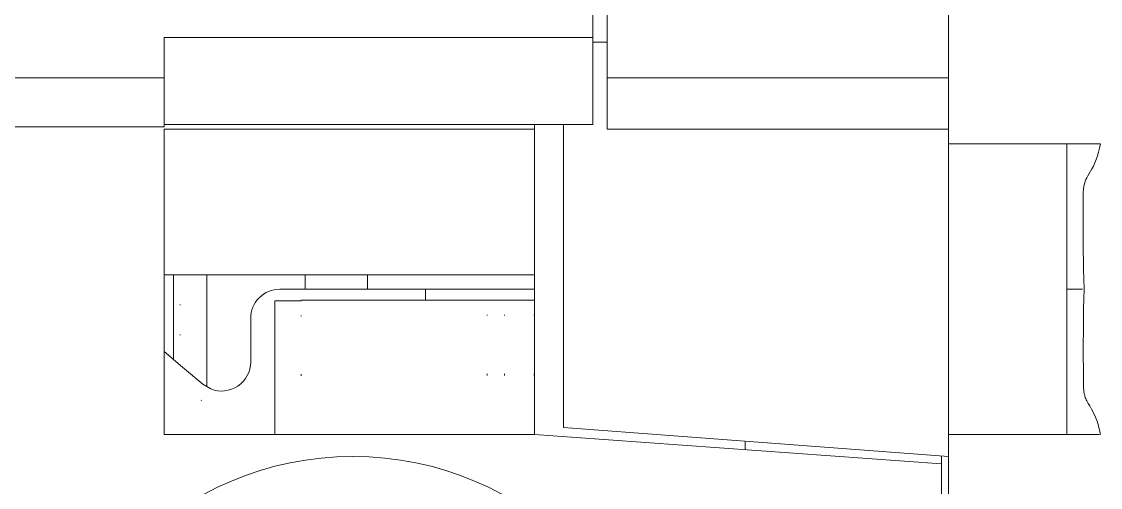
# Model space of a CAD drawing. Header units: inches. Extents: x 17 to 3130, y 15 to 659.
# Drawn here: x 1135.43 to 1142.86, y 233.22 to 236.42 of the extents above; entities that cross this region are included whole.
import ezdxf

# ---------------------------------------------------------------- set-up
doc = ezdxf.new("R2010")
doc.units = ezdxf.units.IN
doc.header["$MEASUREMENT"] = 0
doc.layers.add('Ebene 1', color=7, linetype='Continuous')

msp = doc.modelspace()

# ---------------------------------------------------------------- linework, layer by layer
at = {"layer": 'Ebene 1', "lineweight": 9}
for points in [[(1139.46404, 257.93024), (1139.46404, 257.93024), (1139.46404, 236.03284), (1139.46404, 236.03284)], [(1141.81414, 236.03284), (1141.81414, 236.03284), (1141.81414, 257.93024), (1141.81414, 257.93024)], [(1139.36404, 236.31084), (1139.36404, 236.31084), (1139.36404, 236.53024), (1139.36404, 236.53024)], [(1139.36404, 236.31084), (1139.36404, 236.31084), (1136.41414, 236.31074), (1136.41414, 236.31074)], [(1136.41414, 236.31074), (1136.41414, 236.31074), (1136.41414, 236.31074), (1136.41414, 236.31074)], [(1136.41414, 236.31074), (1136.41414, 236.31074), (1136.41414, 236.31074), (1136.41414, 236.31074)], [(1136.41414, 236.31074), (1136.41414, 236.31074), (1136.41414, 236.03284), (1136.41414, 236.03284)], [(1139.36404, 236.31084), (1139.36404, 236.31084), (1139.36404, 236.31084), (1139.36404, 236.31084)], [(1139.36404, 235.71184), (1139.36404, 235.71184), (1139.36404, 236.31084), (1139.36404, 236.31084)], [(1139.36404, 236.28024), (1139.36404, 236.28024), (1139.36404, 236.28024), (1139.36404, 236.28024)], [(1139.36404, 236.28024), (1139.36404, 236.28024), (1139.46404, 236.28024), (1139.46404, 236.28024)], [(1136.41414, 236.03284), (1136.41414, 236.03284), (1133.76414, 236.03284), (1133.76414, 236.03284)], [(1136.41414, 236.03284), (1136.41414, 236.03284), (1136.41414, 236.03284), (1136.41414, 236.03284)], [(1136.41414, 236.03284), (1136.41414, 236.03284), (1136.41424, 235.69784), (1136.41424, 235.69784)], [(1139.46404, 236.03284), (1139.46404, 236.03284), (1139.46404, 236.03284), (1139.46404, 236.03284)], [(1139.46404, 236.03284), (1139.46404, 236.03284), (1141.81414, 236.03284), (1141.81414, 236.03284)], [(1139.46404, 236.03284), (1139.46404, 236.03284), (1139.46404, 236.03284), (1139.46404, 236.03284)], [(1139.46404, 236.03284), (1139.46404, 236.03284), (1139.46404, 235.68024), (1139.46404, 235.68024)], [(1141.81414, 236.03284), (1141.81414, 236.03284), (1141.81414, 236.03284), (1141.81414, 236.03284)], [(1141.81414, 236.03284), (1141.81414, 236.03284), (1141.81414, 235.68004), (1141.81414, 235.68004)], [(1136.41424, 235.69784), (1136.41424, 235.69784), (1133.76414, 235.69784), (1133.76414, 235.69784)], [(1136.41414, 235.71184), (1136.41414, 235.71184), (1136.41414, 235.71184), (1136.41414, 235.71184)], [(1136.41414, 235.71184), (1136.41414, 235.71184), (1139.36404, 235.71184), (1139.36404, 235.71184)], [(1138.96414, 235.71174), (1138.96414, 235.71174), (1138.96414, 235.71174), (1138.96414, 235.71174)], [(1138.96414, 235.71174), (1138.96414, 235.71174), (1138.96414, 235.68024), (1138.96414, 235.68024)], [(1139.16404, 233.63014), (1139.16404, 233.63014), (1139.16414, 235.71174), (1139.16414, 235.71174)], [(1139.16414, 235.71174), (1139.16414, 235.71174), (1139.16414, 235.71174), (1139.16414, 235.71174)], [(1136.41414, 235.68024), (1136.41414, 235.68024), (1136.41414, 235.68024), (1136.41414, 235.68024)], [(1136.41414, 233.58014), (1136.41414, 233.58014), (1136.41414, 235.68024), (1136.41414, 235.68024)], [(1136.41414, 235.68024), (1136.41414, 235.68024), (1136.41414, 235.68024), (1136.41414, 235.68024)], [(1138.96414, 235.68024), (1138.96414, 235.68024), (1136.41414, 235.68024), (1136.41414, 235.68024)], [(1138.96414, 235.68024), (1138.96414, 235.68024), (1138.96414, 235.68024), (1138.96414, 235.68024)], [(1138.96414, 235.68024), (1138.96414, 235.68024), (1138.96414, 235.34904), (1138.96414, 235.34904)], [(1139.46404, 235.68024), (1139.46404, 235.68024), (1139.46404, 235.68024), (1139.46404, 235.68024)], [(1139.46404, 235.68024), (1139.46404, 235.68024), (1141.81414, 235.68004), (1141.81414, 235.68004)], [(1141.81414, 235.68004), (1141.81414, 235.68004), (1141.81414, 235.68004), (1141.81414, 235.68004)], [(1141.81414, 233.43024), (1141.81414, 233.43024), (1141.81414, 235.68004), (1141.81414, 235.68004)], [(1138.96414, 235.34904), (1138.96414, 235.34904), (1138.96414, 235.34904), (1138.96414, 235.34904)], [(1138.96414, 233.58014), (1138.96414, 233.58014), (1138.96414, 235.34904), (1138.96414, 235.34904)], [(1136.41414, 234.68014), (1136.41414, 234.68014), (1136.41414, 234.68014), (1136.41414, 234.68014)], [(1138.96414, 234.68014), (1138.96414, 234.68014), (1136.41414, 234.68014), (1136.41414, 234.68014)], [(1137.81414, 234.68054), (1137.81414, 234.68054), (1137.81414, 234.68054), (1137.81414, 234.68054)], [(1137.81414, 234.58054), (1137.81414, 234.58054), (1137.81414, 234.68054), (1137.81414, 234.68054)], [(1139.16404, 233.63014), (1139.16404, 233.63014), (1139.16404, 233.63014), (1139.16404, 233.63014)], [(1139.16404, 233.63014), (1139.16404, 233.63014), (1141.81414, 233.43024), (1141.81414, 233.43024)], [(1136.41414, 233.58014), (1136.41414, 233.58014), (1136.41414, 233.58014), (1136.41414, 233.58014)], [(1138.96414, 233.58014), (1138.96414, 233.58014), (1136.41414, 233.58014), (1136.41414, 233.58014)], [(1138.96414, 233.58014), (1138.96414, 233.58014), (1138.96414, 233.58014), (1138.96414, 233.58014)], [(1141.76414, 233.38024), (1141.76414, 233.38024), (1138.96414, 233.58014), (1138.96414, 233.58014)], [(1140.41414, 233.53584), (1140.41414, 233.53584), (1140.41414, 233.53584), (1140.41414, 233.53584)], [(1140.41414, 233.47664), (1140.41414, 233.47664), (1140.41414, 233.53584), (1140.41414, 233.53584)], [(1141.76414, 233.43404), (1141.76414, 233.43404), (1141.76414, 233.43404), (1141.76414, 233.43404)], [(1141.76414, 233.38024), (1141.76414, 233.38024), (1141.76414, 233.43404), (1141.76414, 233.43404)], [(1141.81414, 233.43004), (1141.81414, 233.43004), (1141.81414, 233.43004), (1141.81414, 233.43004)], [(1141.81414, 233.43004), (1141.81414, 233.43004), (1141.81414, 230.03024), (1141.81414, 230.03024)], [(1141.76414, 233.38024), (1141.76414, 233.38024), (1141.76414, 233.38024), (1141.76414, 233.38024)], [(1141.76414, 228.91084), (1141.76414, 228.91084), (1141.76414, 233.38024), (1141.76414, 233.38024)]]:
    msp.add_open_spline(points, degree=3, dxfattribs=at)
at = {"layer": 'Ebene 1', "color": 30, "lineweight": 9}
for points in [[(1141.81414, 235.58024), (1141.81414, 235.58024), (1141.81414, 235.58024), (1141.81414, 235.58024)], [(1142.27174, 235.58024), (1142.27174, 235.58024), (1141.81414, 235.58024), (1141.81414, 235.58024)], [(1142.27174, 235.58024), (1142.27174, 235.58024), (1142.27174, 235.58024), (1142.27174, 235.58024)], [(1142.62684, 235.58004), (1142.62684, 235.58004), (1142.27174, 235.58024), (1142.27174, 235.58024)], [(1142.74564, 235.58024), (1142.74564, 235.58024), (1142.62684, 235.58004), (1142.62684, 235.58004)], [(1142.62684, 235.58004), (1142.62684, 235.58004), (1142.62684, 235.58004), (1142.62684, 235.58004)], [(1142.62684, 235.58004), (1142.62684, 235.58004), (1142.62684, 235.58004), (1142.62684, 235.58004)], [(1142.62684, 234.58024), (1142.62684, 234.58024), (1142.62684, 235.58004), (1142.62684, 235.58004)], [(1142.74564, 235.58024), (1142.74564, 235.58024), (1142.74564, 235.58024), (1142.74564, 235.58024)], [(1142.78404, 235.58024), (1142.78404, 235.58024), (1142.74564, 235.58024), (1142.74564, 235.58024)], [(1142.78404, 235.58024), (1142.78404, 235.58024), (1142.78404, 235.58024), (1142.78404, 235.58024)], [(1142.79674, 235.58024), (1142.79674, 235.58024), (1142.78404, 235.58024), (1142.78404, 235.58024)], [(1142.79674, 235.58024), (1142.79674, 235.58024), (1142.79674, 235.58024), (1142.79674, 235.58024)], [(1142.80104, 235.58004), (1142.80104, 235.58004), (1142.79674, 235.58024), (1142.79674, 235.58024)], [(1142.80104, 235.58004), (1142.80104, 235.58004), (1142.80104, 235.58004), (1142.80104, 235.58004)], [(1142.80264, 235.58004), (1142.80264, 235.58004), (1142.80104, 235.58004), (1142.80104, 235.58004)], [(1142.80264, 235.58004), (1142.80264, 235.58004), (1142.80264, 235.58004), (1142.80264, 235.58004)], [(1142.80324, 235.58004), (1142.80324, 235.58004), (1142.80264, 235.58004), (1142.80264, 235.58004)], [(1142.80324, 235.58004), (1142.80324, 235.58004), (1142.80324, 235.58004), (1142.80324, 235.58004)], [(1142.80344, 235.58004), (1142.80344, 235.58004), (1142.80324, 235.58004), (1142.80324, 235.58004)], [(1142.80344, 235.58004), (1142.80344, 235.58004), (1142.80344, 235.58004), (1142.80344, 235.58004)], [(1142.80384, 235.58004), (1142.80384, 235.58004), (1142.80344, 235.58004), (1142.80344, 235.58004)], [(1142.85594, 235.58024), (1142.85594, 235.58024), (1142.80384, 235.58004), (1142.80384, 235.58004)], [(1142.80384, 235.58004), (1142.80384, 235.58004), (1142.80384, 235.58004), (1142.80384, 235.58004)], [(1142.84614, 235.52244), (1142.84614, 235.52244), (1142.85324, 235.55084), (1142.85324, 235.55084)], [(1142.85264, 235.58024), (1142.85264, 235.58024), (1142.85264, 235.58024), (1142.85264, 235.58024)], [(1142.85264, 235.58024), (1142.85264, 235.58024), (1142.85594, 235.58024), (1142.85594, 235.58024)], [(1142.85324, 235.55084), (1142.85324, 235.55084), (1142.85884, 235.58024), (1142.85884, 235.58024)], [(1142.82034, 235.44904), (1142.82034, 235.44904), (1142.82924, 235.47124), (1142.82924, 235.47124)], [(1142.82924, 235.47124), (1142.82924, 235.47124), (1142.83824, 235.49654), (1142.83824, 235.49654)], [(1142.83824, 235.49654), (1142.83824, 235.49654), (1142.84614, 235.52244), (1142.84614, 235.52244)], [(1142.79064, 235.39094), (1142.79064, 235.39094), (1142.80084, 235.40894), (1142.80084, 235.40894)], [(1142.80084, 235.40894), (1142.80084, 235.40894), (1142.81044, 235.42744), (1142.81044, 235.42744)], [(1142.81044, 235.42744), (1142.81044, 235.42744), (1142.82034, 235.44904), (1142.82034, 235.44904)], [(1142.75064, 235.31084), (1142.75064, 235.31084), (1142.75454, 235.32224), (1142.75454, 235.32224)], [(1142.75454, 235.32224), (1142.75454, 235.32224), (1142.75904, 235.33384), (1142.75904, 235.33384)], [(1142.75904, 235.33384), (1142.75904, 235.33384), (1142.76524, 235.34704), (1142.76524, 235.34704)], [(1142.76524, 235.34704), (1142.76524, 235.34704), (1142.77244, 235.36064), (1142.77244, 235.36064)], [(1142.77244, 235.36064), (1142.77244, 235.36064), (1142.78134, 235.37564), (1142.78134, 235.37564)], [(1142.78134, 235.37564), (1142.78134, 235.37564), (1142.79064, 235.39094), (1142.79064, 235.39094)], [(1142.73924, 235.22144), (1142.73924, 235.22144), (1142.73974, 235.24784), (1142.73974, 235.24784)], [(1142.73974, 235.24784), (1142.73974, 235.24784), (1142.74144, 235.26784), (1142.74144, 235.26784)], [(1142.74144, 235.26784), (1142.74144, 235.26784), (1142.74434, 235.28644), (1142.74434, 235.28644)], [(1142.74434, 235.28644), (1142.74434, 235.28644), (1142.74714, 235.29914), (1142.74714, 235.29914)], [(1142.74714, 235.29914), (1142.74714, 235.29914), (1142.75064, 235.31084), (1142.75064, 235.31084)], [(1142.73924, 235.22144), (1142.73924, 235.22144), (1142.73924, 235.22144), (1142.73924, 235.22144)], [(1142.73944, 235.19504), (1142.73944, 235.19504), (1142.73924, 235.22144), (1142.73924, 235.22144)], [(1142.73944, 235.19504), (1142.73944, 235.19504), (1142.73944, 235.19504), (1142.73944, 235.19504)], [(1142.73954, 235.16164), (1142.73954, 235.16164), (1142.73944, 235.19504), (1142.73944, 235.19504)], [(1142.73914, 235.08734), (1142.73914, 235.08734), (1142.73934, 235.12784), (1142.73934, 235.12784)], [(1142.73934, 235.12784), (1142.73934, 235.12784), (1142.73954, 235.16164), (1142.73954, 235.16164)], [(1142.73914, 235.08734), (1142.73914, 235.08734), (1142.73914, 235.08734), (1142.73914, 235.08734)], [(1142.73924, 235.04664), (1142.73924, 235.04664), (1142.73914, 235.08734), (1142.73914, 235.08734)], [(1142.73924, 235.04664), (1142.73924, 235.04664), (1142.73924, 235.04664), (1142.73924, 235.04664)], [(1142.73934, 234.99894), (1142.73934, 234.99894), (1142.73924, 235.04664), (1142.73924, 235.04664)], [(1142.73934, 234.99894), (1142.73934, 234.99894), (1142.73934, 234.99894), (1142.73934, 234.99894)], [(1142.73974, 234.95124), (1142.73974, 234.95124), (1142.73934, 234.99894), (1142.73934, 234.99894)], [(1142.73974, 234.95124), (1142.73974, 234.95124), (1142.73974, 234.95124), (1142.73974, 234.95124)], [(1142.74014, 234.89654), (1142.74014, 234.89654), (1142.73974, 234.95124), (1142.73974, 234.95124)], [(1142.74014, 234.89654), (1142.74014, 234.89654), (1142.74014, 234.89654), (1142.74014, 234.89654)], [(1142.74074, 234.84184), (1142.74074, 234.84184), (1142.74014, 234.89654), (1142.74014, 234.89654)], [(1142.74074, 234.84184), (1142.74074, 234.84184), (1142.74074, 234.84184), (1142.74074, 234.84184)], [(1142.74164, 234.77984), (1142.74164, 234.77984), (1142.74074, 234.84184), (1142.74074, 234.84184)], [(1142.74164, 234.77984), (1142.74164, 234.77984), (1142.74164, 234.77984), (1142.74164, 234.77984)], [(1142.74274, 234.71814), (1142.74274, 234.71814), (1142.74164, 234.77984), (1142.74164, 234.77984)], [(1136.47904, 234.68014), (1136.47904, 234.68014), (1136.47904, 234.68014), (1136.47904, 234.68014)], [(1136.47904, 234.09704), (1136.47904, 234.09704), (1136.47904, 234.68014), (1136.47904, 234.68014)], [(1136.70914, 234.68024), (1136.70914, 234.68024), (1136.70914, 234.68024), (1136.70914, 234.68024)], [(1136.70914, 233.91044), (1136.70914, 233.91044), (1136.70914, 234.68024), (1136.70914, 234.68024)], [(1137.38404, 234.68024), (1137.38404, 234.68024), (1137.38404, 234.68024), (1137.38404, 234.68024)], [(1137.38414, 234.58024), (1137.38414, 234.58024), (1137.38404, 234.68024), (1137.38404, 234.68024)], [(1142.74274, 234.71814), (1142.74274, 234.71814), (1142.74274, 234.71814), (1142.74274, 234.71814)], [(1142.74424, 234.64904), (1142.74424, 234.64904), (1142.74274, 234.71814), (1142.74274, 234.71814)], [(1137.21024, 234.58024), (1137.21024, 234.58024), (1137.21024, 234.58024), (1137.21024, 234.58024)], [(1137.21024, 234.58024), (1137.21024, 234.58024), (1137.91414, 234.58024), (1137.91414, 234.58024)], [(1137.91414, 234.58024), (1137.91414, 234.58024), (1137.91414, 234.58024), (1137.91414, 234.58024)], [(1137.91414, 234.58024), (1137.91414, 234.58024), (1138.12624, 234.58004), (1138.12624, 234.58004)], [(1138.12624, 234.58004), (1138.12624, 234.58004), (1138.21414, 234.58024), (1138.21414, 234.58024)], [(1138.12624, 234.58004), (1138.12624, 234.58004), (1138.12624, 234.58004), (1138.12624, 234.58004)], [(1138.21414, 234.58024), (1138.21414, 234.58024), (1138.21414, 234.58024), (1138.21414, 234.58024)], [(1138.26734, 234.58024), (1138.26734, 234.58024), (1138.21414, 234.58024), (1138.21414, 234.58024)], [(1138.21414, 234.58024), (1138.21414, 234.58024), (1138.21414, 234.58024), (1138.21414, 234.58024)], [(1138.21414, 234.50524), (1138.21414, 234.50524), (1138.21414, 234.58024), (1138.21414, 234.58024)], [(1138.26734, 234.58024), (1138.26734, 234.58024), (1138.26734, 234.58024), (1138.26734, 234.58024)], [(1138.41914, 234.58024), (1138.41914, 234.58024), (1138.26734, 234.58024), (1138.26734, 234.58024)], [(1138.41914, 234.58024), (1138.41914, 234.58024), (1138.41914, 234.58024), (1138.41914, 234.58024)], [(1138.64624, 234.58024), (1138.64624, 234.58024), (1138.41914, 234.58024), (1138.41914, 234.58024)], [(1138.64624, 234.58024), (1138.64624, 234.58024), (1138.64624, 234.58024), (1138.64624, 234.58024)], [(1138.91414, 234.58004), (1138.91414, 234.58004), (1138.64624, 234.58024), (1138.64624, 234.58024)], [(1138.96414, 234.58024), (1138.96414, 234.58024), (1138.91414, 234.58004), (1138.91414, 234.58004)], [(1138.91414, 234.58004), (1138.91414, 234.58004), (1138.91414, 234.58004), (1138.91414, 234.58004)], [(1142.62684, 234.58024), (1142.62684, 234.58024), (1142.62684, 234.58024), (1142.62684, 234.58024)], [(1142.62684, 233.58014), (1142.62684, 233.58014), (1142.62684, 234.58024), (1142.62684, 234.58024)], [(1142.62684, 234.58024), (1142.62684, 234.58024), (1142.62684, 234.58024), (1142.62684, 234.58024)], [(1142.73654, 234.58024), (1142.73654, 234.58024), (1142.62684, 234.58024), (1142.62684, 234.58024)], [(1142.73164, 234.58004), (1142.73164, 234.58004), (1142.73654, 234.58024), (1142.73654, 234.58024)], [(1142.73164, 234.58004), (1142.73164, 234.58004), (1142.73164, 234.58004), (1142.73164, 234.58004)], [(1142.74424, 234.64904), (1142.74424, 234.64904), (1142.74424, 234.64904), (1142.74424, 234.64904)], [(1142.74614, 234.58024), (1142.74614, 234.58024), (1142.74424, 234.64904), (1142.74424, 234.64904)], [(1142.74434, 234.51364), (1142.74434, 234.51364), (1142.74614, 234.58024), (1142.74614, 234.58024)], [(1142.74314, 234.44724), (1142.74314, 234.44724), (1142.74434, 234.51364), (1142.74434, 234.51364)], [(1142.74214, 234.38744), (1142.74214, 234.38744), (1142.74314, 234.44724), (1142.74314, 234.44724)], [(1137.01024, 234.38024), (1137.01024, 234.38024), (1137.01024, 234.38024), (1137.01024, 234.38024)], [(1137.01024, 234.08024), (1137.01024, 234.08024), (1137.01024, 234.38024), (1137.01024, 234.38024)], [(1142.74164, 234.32794), (1142.74164, 234.32794), (1142.74214, 234.38744), (1142.74214, 234.38744)], [(1142.74124, 234.27514), (1142.74124, 234.27514), (1142.74164, 234.32794), (1142.74164, 234.32794)], [(1142.74084, 234.17654), (1142.74084, 234.17654), (1142.74094, 234.22244), (1142.74094, 234.22244)], [(1142.74094, 234.22244), (1142.74094, 234.22244), (1142.74124, 234.27514), (1142.74124, 234.27514)], [(1136.41414, 234.15144), (1136.41414, 234.15144), (1136.41414, 234.15144), (1136.41414, 234.15144)], [(1136.41414, 234.15144), (1136.41414, 234.15144), (1136.54114, 234.04484), (1136.54114, 234.04484)], [(1142.74084, 234.17654), (1142.74084, 234.17654), (1142.74084, 234.17654), (1142.74084, 234.17654)], [(1142.74084, 234.13064), (1142.74084, 234.13064), (1142.74084, 234.17654), (1142.74084, 234.17654)], [(1142.74084, 234.13064), (1142.74084, 234.13064), (1142.74084, 234.13064), (1142.74084, 234.13064)], [(1142.74104, 234.09144), (1142.74104, 234.09144), (1142.74084, 234.13064), (1142.74084, 234.13064)], [(1142.74104, 234.09144), (1142.74104, 234.09144), (1142.74104, 234.09144), (1142.74104, 234.09144)], [(1142.74124, 234.05254), (1142.74124, 234.05254), (1142.74104, 234.09144), (1142.74104, 234.09144)], [(1136.54114, 234.04484), (1136.54114, 234.04484), (1136.54114, 234.04484), (1136.54114, 234.04484)], [(1136.54114, 234.04484), (1136.54114, 234.04484), (1136.68154, 233.92704), (1136.68154, 233.92704)], [(1142.74124, 234.05254), (1142.74124, 234.05254), (1142.74124, 234.05254), (1142.74124, 234.05254)], [(1142.74144, 234.02024), (1142.74144, 234.02024), (1142.74124, 234.05254), (1142.74124, 234.05254)], [(1142.74144, 234.02024), (1142.74144, 234.02024), (1142.74144, 234.02024), (1142.74144, 234.02024)], [(1142.74164, 233.98824), (1142.74164, 233.98824), (1142.74144, 234.02024), (1142.74144, 234.02024)], [(1142.74154, 233.96254), (1142.74154, 233.96254), (1142.74164, 233.98824), (1142.74164, 233.98824)], [(1142.74164, 233.98824), (1142.74164, 233.98824), (1142.74164, 233.98824), (1142.74164, 233.98824)], [(1136.68154, 233.92704), (1136.68154, 233.92704), (1136.68154, 233.92704), (1136.68154, 233.92704)], [(1136.68154, 233.92704), (1136.68154, 233.92704), (1136.73514, 233.89484), (1136.73514, 233.89484)], [(1142.74144, 233.93764), (1142.74144, 233.93764), (1142.74154, 233.96254), (1142.74154, 233.96254)], [(1142.74144, 233.93764), (1142.74144, 233.93764), (1142.74144, 233.93764), (1142.74144, 233.93764)], [(1142.74154, 233.91864), (1142.74154, 233.91864), (1142.74144, 233.93764), (1142.74144, 233.93764)], [(1142.74154, 233.91864), (1142.74154, 233.91864), (1142.74154, 233.91864), (1142.74154, 233.91864)], [(1142.74224, 233.90094), (1142.74224, 233.90094), (1142.74154, 233.91864), (1142.74154, 233.91864)], [(1142.74224, 233.90094), (1142.74224, 233.90094), (1142.74224, 233.90094), (1142.74224, 233.90094)], [(1142.74354, 233.88794), (1142.74354, 233.88794), (1142.74224, 233.90094), (1142.74224, 233.90094)], [(1142.74354, 233.88794), (1142.74354, 233.88794), (1142.74354, 233.88794), (1142.74354, 233.88794)], [(1142.74474, 233.87794), (1142.74474, 233.87794), (1142.74354, 233.88794), (1142.74354, 233.88794)], [(1142.74474, 233.87794), (1142.74474, 233.87794), (1142.74474, 233.87794), (1142.74474, 233.87794)], [(1142.74564, 233.87204), (1142.74564, 233.87204), (1142.74474, 233.87794), (1142.74474, 233.87794)], [(1142.74564, 233.87204), (1142.74564, 233.87204), (1142.74564, 233.87204), (1142.74564, 233.87204)], [(1142.74684, 233.86544), (1142.74684, 233.86544), (1142.74564, 233.87204), (1142.74564, 233.87204)], [(1142.74684, 233.86544), (1142.74684, 233.86544), (1142.74684, 233.86544), (1142.74684, 233.86544)], [(1142.74764, 233.86124), (1142.74764, 233.86124), (1142.74684, 233.86544), (1142.74684, 233.86544)], [(1142.74764, 233.86124), (1142.74764, 233.86124), (1142.74764, 233.86124), (1142.74764, 233.86124)], [(1142.74884, 233.85614), (1142.74884, 233.85614), (1142.74764, 233.86124), (1142.74764, 233.86124)], [(1142.74884, 233.85614), (1142.74884, 233.85614), (1142.74884, 233.85614), (1142.74884, 233.85614)], [(1142.75054, 233.85024), (1142.75054, 233.85024), (1142.74884, 233.85614), (1142.74884, 233.85614)], [(1142.75054, 233.85024), (1142.75054, 233.85024), (1142.75054, 233.85024), (1142.75054, 233.85024)], [(1142.75214, 233.84404), (1142.75214, 233.84404), (1142.75054, 233.85024), (1142.75054, 233.85024)], [(1142.75214, 233.84404), (1142.75214, 233.84404), (1142.75214, 233.84404), (1142.75214, 233.84404)], [(1142.75474, 233.83654), (1142.75474, 233.83654), (1142.75214, 233.84404), (1142.75214, 233.84404)], [(1142.75474, 233.83654), (1142.75474, 233.83654), (1142.75474, 233.83654), (1142.75474, 233.83654)], [(1142.75764, 233.82894), (1142.75764, 233.82894), (1142.75474, 233.83654), (1142.75474, 233.83654)], [(1142.75764, 233.82894), (1142.75764, 233.82894), (1142.75764, 233.82894), (1142.75764, 233.82894)], [(1142.76134, 233.82044), (1142.76134, 233.82044), (1142.75764, 233.82894), (1142.75764, 233.82894)], [(1142.76134, 233.82044), (1142.76134, 233.82044), (1142.76134, 233.82044), (1142.76134, 233.82044)], [(1142.76554, 233.81184), (1142.76554, 233.81184), (1142.76134, 233.82044), (1142.76134, 233.82044)], [(1142.76554, 233.81184), (1142.76554, 233.81184), (1142.76554, 233.81184), (1142.76554, 233.81184)], [(1142.77534, 233.79454), (1142.77534, 233.79454), (1142.76554, 233.81184), (1142.76554, 233.81184)], [(1142.77534, 233.79454), (1142.77534, 233.79454), (1142.77534, 233.79454), (1142.77534, 233.79454)], [(1142.78584, 233.77744), (1142.78584, 233.77744), (1142.77534, 233.79454), (1142.77534, 233.79454)], [(1142.78584, 233.77744), (1142.78584, 233.77744), (1142.78584, 233.77744), (1142.78584, 233.77744)], [(1142.79824, 233.75644), (1142.79824, 233.75644), (1142.78584, 233.77744), (1142.78584, 233.77744)], [(1142.79824, 233.75644), (1142.79824, 233.75644), (1142.79824, 233.75644), (1142.79824, 233.75644)], [(1142.80964, 233.73504), (1142.80964, 233.73504), (1142.79824, 233.75644), (1142.79824, 233.75644)], [(1142.80964, 233.73504), (1142.80964, 233.73504), (1142.80964, 233.73504), (1142.80964, 233.73504)], [(1142.82504, 233.70094), (1142.82504, 233.70094), (1142.80964, 233.73504), (1142.80964, 233.73504)], [(1142.82504, 233.70094), (1142.82504, 233.70094), (1142.82504, 233.70094), (1142.82504, 233.70094)], [(1142.83774, 233.66584), (1142.83774, 233.66584), (1142.82504, 233.70094), (1142.82504, 233.70094)], [(1142.83774, 233.66584), (1142.83774, 233.66584), (1142.83774, 233.66584), (1142.83774, 233.66584)], [(1142.84994, 233.62344), (1142.84994, 233.62344), (1142.83774, 233.66584), (1142.83774, 233.66584)], [(1142.84994, 233.62344), (1142.84994, 233.62344), (1142.84994, 233.62344), (1142.84994, 233.62344)], [(1142.85884, 233.58014), (1142.85884, 233.58014), (1142.84994, 233.62344), (1142.84994, 233.62344)], [(1141.81414, 233.58014), (1141.81414, 233.58014), (1141.81414, 233.58014), (1141.81414, 233.58014)], [(1142.27174, 233.58014), (1142.27174, 233.58014), (1141.81414, 233.58014), (1141.81414, 233.58014)], [(1142.27174, 233.58014), (1142.27174, 233.58014), (1142.27174, 233.58014), (1142.27174, 233.58014)], [(1142.62684, 233.58014), (1142.62684, 233.58014), (1142.27174, 233.58014), (1142.27174, 233.58014)], [(1142.62684, 233.58014), (1142.62684, 233.58014), (1142.62684, 233.58014), (1142.62684, 233.58014)], [(1142.62684, 233.58014), (1142.62684, 233.58014), (1142.70984, 233.58014), (1142.70984, 233.58014)], [(1142.70984, 233.58014), (1142.70984, 233.58014), (1142.70984, 233.58014), (1142.70984, 233.58014)], [(1142.70984, 233.58014), (1142.70984, 233.58014), (1142.76694, 233.58014), (1142.76694, 233.58014)], [(1142.76694, 233.58014), (1142.76694, 233.58014), (1142.76694, 233.58014), (1142.76694, 233.58014)], [(1142.76694, 233.58014), (1142.76694, 233.58014), (1142.79544, 233.58014), (1142.79544, 233.58014)], [(1142.79544, 233.58014), (1142.79544, 233.58014), (1142.79544, 233.58014), (1142.79544, 233.58014)], [(1142.79544, 233.58014), (1142.79544, 233.58014), (1142.80164, 233.58014), (1142.80164, 233.58014)], [(1142.80164, 233.58014), (1142.80164, 233.58014), (1142.80164, 233.58014), (1142.80164, 233.58014)], [(1142.80164, 233.58014), (1142.80164, 233.58014), (1142.80314, 233.58014), (1142.80314, 233.58014)], [(1142.80314, 233.58014), (1142.80314, 233.58014), (1142.80314, 233.58014), (1142.80314, 233.58014)], [(1142.80314, 233.58014), (1142.80314, 233.58014), (1142.80344, 233.58014), (1142.80344, 233.58014)], [(1142.80344, 233.58014), (1142.80344, 233.58014), (1142.80344, 233.58014), (1142.80344, 233.58014)], [(1142.80344, 233.58014), (1142.80344, 233.58014), (1142.80364, 233.58014), (1142.80364, 233.58014)], [(1142.80364, 233.58014), (1142.80364, 233.58014), (1142.80364, 233.58014), (1142.80364, 233.58014)], [(1142.80364, 233.58014), (1142.80364, 233.58014), (1142.85264, 233.58014), (1142.85264, 233.58014)]]:
    msp.add_open_spline(points, degree=3, dxfattribs=at)
for points in [[(1137.21024, 234.58024), (1137.15714, 234.58024), (1137.10634, 234.55904), (1137.06874, 234.52164), (1137.06874, 234.52164), (1137.03134, 234.48414), (1137.01014, 234.43324), (1137.01024, 234.38024)], [(1136.73514, 233.89484), (1136.79674, 233.86984), (1136.86684, 233.87724), (1136.92204, 233.91444), (1136.92204, 233.91444), (1136.97714, 233.95144), (1137.01014, 234.01364), (1137.01024, 234.08024)]]:
    msp.add_open_spline(points, degree=3, knots=[0, 0, 0, 0, 0.5, 0.5, 0.5, 0.5, 1, 1, 1, 1], dxfattribs=at)
at = {"layer": 'Ebene 1', "color": 253, "lineweight": 9}
for points in [[(1137.35854, 234.50524), (1137.35854, 234.50524), (1137.35854, 234.50524), (1137.35854, 234.50524)], [(1138.63874, 234.50524), (1138.63874, 234.50524), (1137.35854, 234.50524), (1137.35854, 234.50524)], [(1137.35854, 234.50524), (1137.35854, 234.50524), (1137.35854, 234.50524), (1137.35854, 234.50524)], [(1137.35854, 234.50524), (1137.35854, 234.50524), (1137.35854, 234.50024), (1137.35854, 234.50024)], [(1138.63874, 234.50524), (1138.63874, 234.50524), (1138.63874, 234.50524), (1138.63874, 234.50524)], [(1138.71564, 234.50524), (1138.71564, 234.50524), (1138.63874, 234.50524), (1138.63874, 234.50524)], [(1138.71564, 234.50524), (1138.71564, 234.50524), (1138.71564, 234.50524), (1138.71564, 234.50524)], [(1138.75604, 234.50524), (1138.75604, 234.50524), (1138.71564, 234.50524), (1138.71564, 234.50524)], [(1138.75604, 234.50524), (1138.75604, 234.50524), (1138.75604, 234.50524), (1138.75604, 234.50524)], [(1138.75604, 234.50524), (1138.75604, 234.50524), (1138.96184, 234.50524), (1138.96184, 234.50524)], [(1138.96184, 234.50524), (1138.96184, 234.50524), (1138.96184, 234.50524), (1138.96184, 234.50524)], [(1138.96184, 234.50524), (1138.96184, 234.50524), (1138.96294, 234.50524), (1138.96294, 234.50524)], [(1138.96294, 234.50524), (1138.96294, 234.50524), (1138.96294, 234.50524), (1138.96294, 234.50524)], [(1138.96294, 234.50524), (1138.96294, 234.50524), (1138.96414, 234.50524), (1138.96414, 234.50524)], [(1137.17544, 234.50024), (1137.17544, 234.50024), (1137.17544, 234.50024), (1137.17544, 234.50024)], [(1137.17544, 234.50024), (1137.17544, 234.50024), (1137.17544, 233.58014), (1137.17544, 233.58014)], [(1137.17544, 234.50024), (1137.17544, 234.50024), (1137.17544, 234.50024), (1137.17544, 234.50024)], [(1137.17544, 234.50024), (1137.17544, 234.50024), (1137.22314, 234.50024), (1137.22314, 234.50024)], [(1137.22314, 234.50024), (1137.22314, 234.50024), (1137.22314, 234.50024), (1137.22314, 234.50024)], [(1137.22314, 234.50024), (1137.22314, 234.50024), (1137.35854, 234.50024), (1137.35854, 234.50024)]]:
    msp.add_open_spline(points, degree=3, dxfattribs=at)
at = {"layer": 'Ebene 1', "color": 3, "lineweight": 9}
for points in [[(1136.52374, 234.47044), (1136.52374, 234.47044), (1136.52384, 234.47604), (1136.52384, 234.47604)], [(1136.52384, 234.47604), (1136.52384, 234.47604), (1136.52384, 234.47604), (1136.52384, 234.47604)], [(1137.35854, 234.40024), (1137.35854, 234.40024), (1137.35854, 234.40024), (1137.35854, 234.40024)], [(1137.35854, 234.40024), (1137.35854, 234.40024), (1137.35854, 234.39464), (1137.35854, 234.39464)], [(1138.63874, 234.40504), (1138.63874, 234.40504), (1138.63874, 234.40504), (1138.63874, 234.40504)], [(1138.63874, 234.40504), (1138.63874, 234.40504), (1138.63874, 234.39944), (1138.63874, 234.39944)], [(1138.75604, 234.40504), (1138.75604, 234.40504), (1138.75604, 234.40504), (1138.75604, 234.40504)], [(1138.75604, 234.40504), (1138.75604, 234.40504), (1138.75604, 234.39954), (1138.75604, 234.39954)], [(1138.96184, 234.40504), (1138.96184, 234.40504), (1138.96184, 234.40504), (1138.96184, 234.40504)], [(1138.96184, 234.40504), (1138.96184, 234.40504), (1138.96184, 234.39944), (1138.96184, 234.39944)], [(1136.52374, 234.26914), (1136.52374, 234.26914), (1136.52374, 234.26914), (1136.52374, 234.26914)], [(1136.52374, 234.26364), (1136.52374, 234.26364), (1136.52374, 234.26914), (1136.52374, 234.26914)], [(1136.52374, 234.06234), (1136.52374, 234.06234), (1136.52374, 234.06234), (1136.52374, 234.06234)], [(1136.52374, 234.05944), (1136.52374, 234.05944), (1136.52374, 234.06234), (1136.52374, 234.06234)], [(1137.35854, 233.99584), (1137.35854, 233.99584), (1137.35854, 233.99584), (1137.35854, 233.99584)], [(1137.35854, 233.99584), (1137.35854, 233.99584), (1137.35854, 233.98464), (1137.35854, 233.98464)], [(1138.63884, 233.99824), (1138.63884, 233.99824), (1138.63874, 233.98704), (1138.63874, 233.98704)], [(1138.63884, 233.99824), (1138.63884, 233.99824), (1138.63884, 233.99824), (1138.63884, 233.99824)], [(1138.75604, 233.99824), (1138.75604, 233.99824), (1138.75604, 233.99824), (1138.75604, 233.99824)], [(1138.75604, 233.99824), (1138.75604, 233.99824), (1138.75604, 233.98704), (1138.75604, 233.98704)], [(1138.96194, 233.99824), (1138.96194, 233.99824), (1138.96184, 233.98704), (1138.96184, 233.98704)], [(1138.96194, 233.99824), (1138.96194, 233.99824), (1138.96194, 233.99824), (1138.96194, 233.99824)], [(1136.67094, 233.81824), (1136.67094, 233.81824), (1136.66814, 233.81484), (1136.66814, 233.81484)]]:
    msp.add_open_spline(points, degree=3, dxfattribs=at)
at = {"layer": 'Ebene 1', "lineweight": 9}
msp.add_open_spline([(1137.71414, 233.43024), (1136.52674, 233.43024), (1135.56424, 232.46754), (1135.56414, 231.28024), (1135.56414, 231.28024), (1135.56414, 230.09264), (1136.52684, 229.13004), (1137.71414, 229.13024), (1137.71414, 229.13024), (1138.90154, 229.13024), (1139.86404, 230.09264), (1139.86414, 231.28024), (1139.86414, 231.28024), (1139.86414, 232.46754), (1138.90154, 233.43004), (1137.71424, 233.43024)], degree=3, knots=[0, 0, 0, 0, 0.25, 0.25, 0.25, 0.25, 0.5, 0.5, 0.5, 0.5, 0.75, 0.75, 0.75, 0.75, 1, 1, 1, 1], dxfattribs=at)

doc.saveas('drawing.dxf')
